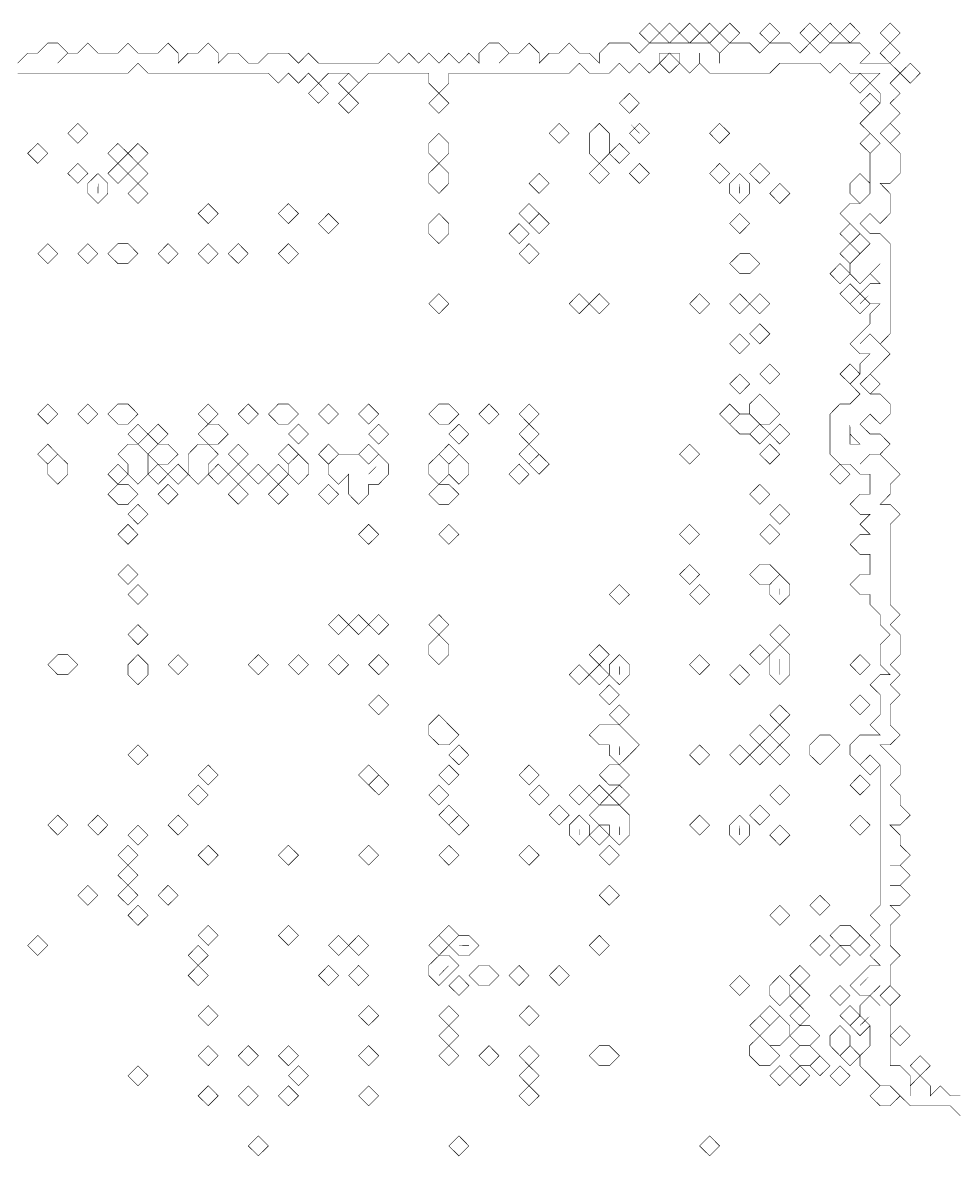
# Model space of a CAD drawing. Header units: metres. Extents: x 0 to 4939, y -4939 to 0.
# Drawn here: x 2247 to 3146, y -1924 to -831 of the extents above; entities that cross this region are included whole.
import ezdxf

# ---------------------------------------------------------------- set-up
doc = ezdxf.new("R2010")
doc.units = ezdxf.units.M
for name, color, linetype in [('conductor', 1, 'Continuous'), ('dielectric', 8, 'Continuous'), ('substrate', 5, 'Continuous')]:
    doc.layers.add(name, color=color, linetype=linetype)

msp = doc.modelspace()

# ---------------------------------------------------------------- linework, layer by layer
at = {"layer": 'conductor', "const_width": 0.5}
msp.add_lwpolyline([(3150.5, -1884.5), (3140.8, -1874.8), (3131.2, -1874.8), (3121.5, -1874.8), (3111.8, -1874.8), (3102.2, -1874.8), (3092.5, -1865.2), (3082.8, -1855.5), (3073.2, -1855.5), (3063.5, -1845.8), (3053.8, -1836.2), (3053.8, -1826.5), (3063.5, -1816.8), (3063.5, -1807.2), (3063.5, -1797.5), (3053.8, -1787.9), (3053.8, -1778.2), (3063.5, -1768.5), (3073.2, -1778.2), (3063.5, -1768.5), (3073.2, -1758.9), (3063.5, -1768.5), (3053.8, -1768.5), (3044.2, -1758.9), (3053.8, -1749.2), (3063.5, -1739.5), (3073.2, -1739.5), (3063.5, -1729.9), (3073.2, -1720.2), (3063.5, -1710.5), (3073.2, -1700.9), (3063.5, -1691.2), (3073.2, -1681.5), (3073.2, -1671.9), (3073.2, -1662.2), (3073.2, -1652.6), (3073.2, -1642.9), (3073.2, -1633.2), (3073.2, -1623.6), (3073.2, -1613.9), (3073.2, -1604.2), (3073.2, -1594.6), (3073.2, -1584.9), (3073.2, -1575.2), (3073.2, -1565.6), (3073.2, -1555.9), (3073.2, -1546.2), (3063.5, -1536.6), (3053.8, -1546.2), (3044.2, -1536.6), (3044.2, -1526.9), (3053.8, -1517.3), (3063.5, -1517.3), (3073.2, -1517.3), (3063.5, -1507.6), (3073.2, -1497.9), (3073.2, -1488.3), (3073.2, -1478.6), (3063.5, -1468.9), (3073.2, -1459.3), (3082.8, -1459.3), (3073.2, -1449.6), (3073.2, -1439.9), (3073.2, -1430.3), (3082.8, -1420.6), (3073.2, -1411), (3073.2, -1401.3), (3063.5, -1391.6), (3063.5, -1382), (3053.8, -1382), (3044.2, -1372.3), (3053.8, -1362.6), (3063.5, -1362.6), (3063.5, -1353), (3063.5, -1343.3), (3053.8, -1343.3), (3044.2, -1333.6), (3053.8, -1324), (3063.5, -1324), (3053.8, -1314.3), (3063.5, -1304.6), (3053.8, -1304.6), (3044.2, -1295), (3053.8, -1285.3), (3063.5, -1285.3), (3063.5, -1275.7), (3063.5, -1266), (3053.8, -1266), (3044.2, -1256.3), (3034.5, -1256.3), (3024.9, -1246.7), (3024.9, -1237), (3024.9, -1227.3), (3024.9, -1217.7), (3024.9, -1208), (3034.5, -1198.3), (3044.2, -1198.3), (3053.8, -1188.7), (3044.2, -1179), (3053.8, -1169.4), (3053.8, -1159.7), (3063.5, -1150), (3053.8, -1150), (3044.2, -1140.4), (3053.8, -1130.7), (3063.5, -1121), (3063.5, -1111.4), (3073.2, -1101.7), (3063.5, -1101.7), (3053.8, -1092), (3063.5, -1082.4), (3073.2, -1082.4), (3063.5, -1072.7), (3073.2, -1063), (3063.5, -1072.7), (3053.8, -1082.4), (3044.2, -1072.7), (3044.2, -1063), (3053.8, -1053.4), (3063.5, -1043.7), (3053.8, -1034.1), (3044.2, -1024.4), (3034.5, -1014.7), (3044.2, -1005.1), (3053.8, -1005.1), (3063.5, -995.4), (3063.5, -985.7), (3063.5, -976.1), (3063.5, -966.4), (3063.5, -956.7), (3073.2, -947.1), (3063.5, -937.4), (3053.8, -927.8), (3063.5, -918.1), (3073.2, -908.4), (3073.2, -898.8), (3063.5, -889.1), (3073.2, -879.4), (3063.5, -879.4), (3053.8, -879.4), (3044.2, -879.4), (3034.5, -869.8), (3024.9, -879.4), (3015.2, -869.8), (3005.5, -869.8), (2995.9, -869.8), (2986.2, -869.8), (2976.5, -869.8), (2966.9, -879.4), (2957.2, -879.4), (2947.5, -879.4), (2937.9, -879.4), (2928.2, -879.4), (2918.5, -879.4), (2908.9, -879.4), (2899.2, -869.8), (2899.2, -860.1), (2899.2, -869.8), (2889.6, -879.4), (2879.9, -869.8), (2879.9, -860.1), (2870.2, -860.1), (2860.6, -860.1), (2860.6, -869.8), (2850.9, -879.4), (2841.2, -869.8), (2831.6, -879.4), (2821.9, -869.8), (2812.2, -879.4), (2802.6, -879.4), (2792.9, -879.4), (2783.2, -869.8), (2773.6, -879.4), (2763.9, -879.4), (2754.3, -879.4), (2744.6, -879.4), (2734.9, -879.4), (2725.3, -879.4), (2715.6, -879.4), (2705.9, -879.4), (2696.3, -879.4), (2686.6, -879.4), (2676.9, -879.4), (2667.3, -879.4), (2657.6, -879.4), (2657.6, -889.1), (2648, -898.8), (2638.3, -889.1), (2638.3, -879.4), (2628.6, -879.4), (2619, -879.4), (2609.3, -879.4), (2599.6, -879.4), (2590, -879.4), (2580.3, -879.4), (2570.6, -889.1), (2561, -879.4), (2551.3, -879.4), (2541.6, -879.4), (2532, -889.1), (2522.3, -879.4), (2512.7, -889.1), (2503, -879.4), (2493.3, -889.1), (2483.7, -879.4), (2474, -879.4), (2464.3, -879.4), (2454.7, -879.4), (2445, -879.4), (2435.3, -879.4), (2425.7, -879.4), (2416, -879.4), (2406.4, -879.4), (2396.7, -879.4), (2387, -879.4), (2377.4, -879.4), (2367.7, -879.4), (2358, -869.8), (2348.4, -879.4), (2338.7, -879.4), (2329, -879.4), (2319.4, -879.4), (2309.7, -879.4), (2300, -879.4), (2290.4, -879.4), (2280.7, -879.4), (2271.1, -879.4), (2261.4, -879.4), (2251.7, -879.4), (2242.1, -879.4)], dxfattribs=at)
for points in [[(2860.6, -869.8), (2870.2, -860.1), (2879.9, -869.8), (2870.2, -879.4)], [(2937.9, -860.1)], [(2551.3, -889.1), (2561, -879.4), (2570.6, -889.1), (2561, -898.8)], [(3044.2, -889.1), (3053.8, -879.4), (3063.5, -889.1), (3053.8, -898.8)], [(2522.3, -898.8), (2532, -889.1), (2541.6, -898.8), (2532, -908.4)], [(2551.3, -908.4), (2561, -898.8), (2570.6, -908.4), (2561, -918.1)], [(2638.3, -908.4), (2648, -898.8), (2657.6, -908.4), (2648, -918.1)], [(2821.9, -908.4), (2831.6, -898.8), (2841.2, -908.4), (2831.6, -918.1)], [(3053.8, -908.4), (3063.5, -898.8), (3073.2, -908.4), (3063.5, -918.1)], [(2290.4, -937.4), (2300, -927.8), (2309.7, -937.4), (2300, -947.1)], [(2754.3, -937.4), (2763.9, -927.8), (2773.6, -937.4), (2763.9, -947.1)], [(2792.9, -937.4), (2802.6, -927.8), (2812.2, -937.4), (2812.2, -947.1), (2812.2, -956.7), (2802.6, -966.4), (2792.9, -956.7), (2792.9, -947.1)], [(2831.6, -937.4), (2841.2, -927.8), (2850.9, -937.4), (2841.2, -947.1)], [(2908.9, -937.4), (2918.5, -927.8), (2928.2, -937.4), (2918.5, -947.1)], [(2638.3, -947.1), (2648, -937.4), (2657.6, -947.1), (2657.6, -956.7), (2648, -966.4), (2638.3, -956.7)], [(3053.8, -947.1), (3063.5, -937.4), (3073.2, -947.1), (3063.5, -956.7)], [(2251.7, -956.7), (2261.4, -947.1), (2271.1, -956.7), (2261.4, -966.4)], [(2329, -956.7), (2338.7, -947.1), (2348.4, -956.7), (2338.7, -966.4)], [(2348.4, -956.7), (2358, -947.1), (2367.7, -956.7), (2358, -966.4)], [(2812.2, -956.7), (2821.9, -947.1), (2831.6, -956.7), (2821.9, -966.4)], [(2290.4, -976.1), (2300, -966.4), (2309.7, -976.1), (2300, -985.7)], [(2329, -976.1), (2338.7, -966.4), (2348.4, -976.1), (2338.7, -985.7)], [(2348.4, -976.1), (2358, -966.4), (2367.7, -976.1), (2358, -985.7)], [(2638.3, -976.1), (2648, -966.4), (2657.6, -976.1), (2657.6, -985.7), (2648, -995.4), (2638.3, -985.7)], [(2792.9, -976.1), (2802.6, -966.4), (2812.2, -976.1), (2802.6, -985.7)], [(2831.6, -976.1), (2841.2, -966.4), (2850.9, -976.1), (2841.2, -985.7)], [(2908.9, -976.1), (2918.5, -966.4), (2928.2, -976.1), (2918.5, -985.7)], [(2947.5, -976.1), (2957.2, -966.4), (2966.9, -976.1), (2957.2, -985.7)], [(2309.7, -985.7), (2319.4, -976.1), (2329, -985.7), (2329, -995.4), (2319.4, -1005.1), (2309.7, -995.4)], [(2734.9, -985.7), (2744.6, -976.1), (2754.3, -985.7), (2744.6, -995.4)], [(2928.2, -985.7), (2937.9, -976.1), (2947.5, -985.7), (2947.5, -995.4), (2937.9, -1005.1), (2928.2, -995.4)], [(3044.2, -985.7), (3053.8, -976.1), (3063.5, -985.7), (3063.5, -995.4), (3053.8, -1005.1), (3044.2, -995.4)], [(2348.4, -995.4), (2358, -985.7), (2367.7, -995.4), (2358, -1005.1)], [(2966.9, -995.4), (2976.5, -985.7), (2986.2, -995.4), (2976.5, -1005.1)], [(2416, -1014.7), (2425.7, -1005.1), (2435.3, -1014.7), (2425.7, -1024.4)], [(2493.3, -1014.7), (2503, -1005.1), (2512.7, -1014.7), (2503, -1024.4)], [(2725.3, -1014.7), (2734.9, -1005.1), (2744.6, -1014.7), (2734.9, -1024.4)], [(2532, -1024.4), (2541.6, -1014.7), (2551.3, -1024.4), (2541.6, -1034.1)], [(2638.3, -1024.4), (2648, -1014.7), (2657.6, -1024.4), (2657.6, -1034.1), (2648, -1043.7), (2638.3, -1034.1)], [(2734.9, -1024.4), (2744.6, -1014.7), (2754.3, -1024.4), (2744.6, -1034.1)], [(2928.2, -1024.4), (2937.9, -1014.7), (2947.5, -1024.4), (2937.9, -1034.1)], [(2715.6, -1034.1), (2725.3, -1024.4), (2734.9, -1034.1), (2725.3, -1043.7)], [(3034.5, -1034.1), (3044.2, -1024.4), (3053.8, -1034.1), (3044.2, -1043.7)], [(2261.4, -1053.4), (2271.1, -1043.7), (2280.7, -1053.4), (2271.1, -1063)], [(2300, -1053.4), (2309.7, -1043.7), (2319.4, -1053.4), (2309.7, -1063)], [(2329, -1053.4), (2338.7, -1043.7), (2348.4, -1043.7), (2358, -1053.4), (2348.4, -1063), (2338.7, -1063)], [(2377.4, -1053.4), (2387, -1043.7), (2396.7, -1053.4), (2387, -1063)], [(2416, -1053.4), (2425.7, -1043.7), (2435.3, -1053.4), (2425.7, -1063)], [(2445, -1053.4), (2454.7, -1043.7), (2464.3, -1053.4), (2454.7, -1063)], [(2493.3, -1053.4), (2503, -1043.7), (2512.7, -1053.4), (2503, -1063)], [(2725.3, -1053.4), (2734.9, -1043.7), (2744.6, -1053.4), (2734.9, -1063)], [(3034.5, -1053.4), (3044.2, -1043.7), (3053.8, -1053.4), (3044.2, -1063)], [(2928.2, -1063), (2937.9, -1053.4), (2947.5, -1053.4), (2957.2, -1063), (2947.5, -1072.7), (2937.9, -1072.7)], [(3024.9, -1072.7), (3034.5, -1063), (3044.2, -1072.7), (3034.5, -1082.4)], [(2638.3, -1101.7), (2648, -1092), (2657.6, -1101.7), (2648, -1111.4)], [(2773.6, -1101.7), (2783.2, -1092), (2792.9, -1101.7), (2783.2, -1111.4)], [(2792.9, -1101.7), (2802.6, -1092), (2812.2, -1101.7), (2802.6, -1111.4)], [(2889.6, -1101.7), (2899.2, -1092), (2908.9, -1101.7), (2899.2, -1111.4)], [(2928.2, -1101.7), (2937.9, -1092), (2947.5, -1101.7), (2937.9, -1111.4)], [(2947.5, -1101.7), (2957.2, -1092), (2966.9, -1101.7), (2957.2, -1111.4)], [(3034.5, -1092), (3044.2, -1082.4), (3053.8, -1092), (3044.2, -1101.7)], [(3044.2, -1101.7), (3053.8, -1092), (3063.5, -1101.7), (3053.8, -1111.4)], [(2947.5, -1130.7), (2957.2, -1121), (2966.9, -1130.7), (2957.2, -1140.4)], [(2928.2, -1140.4), (2937.9, -1130.7), (2947.5, -1140.4), (2937.9, -1150)], [(2928.2, -1179), (2937.9, -1169.4), (2947.5, -1179), (2937.9, -1188.7)], [(2957.2, -1169.4), (2966.9, -1159.7), (2976.5, -1169.4), (2966.9, -1179)], [(3034.5, -1169.4), (3044.2, -1159.7), (3053.8, -1169.4), (3044.2, -1179)], [(2947.5, -1198.3), (2957.2, -1188.7), (2966.9, -1198.3), (2976.5, -1208), (2966.9, -1217.7), (2957.2, -1217.7), (2947.5, -1208)], [(2261.4, -1208), (2271.1, -1198.3), (2280.7, -1208), (2271.1, -1217.7)], [(2300, -1208), (2309.7, -1198.3), (2319.4, -1208), (2309.7, -1217.7)], [(2329, -1208), (2338.7, -1198.3), (2348.4, -1198.3), (2358, -1208), (2348.4, -1217.7), (2338.7, -1217.7)], [(2416, -1208), (2425.7, -1198.3), (2435.3, -1208), (2425.7, -1217.7)], [(2454.7, -1208), (2464.3, -1198.3), (2474, -1208), (2464.3, -1217.7)], [(2483.7, -1208), (2493.3, -1198.3), (2503, -1198.3), (2512.7, -1208), (2503, -1217.7), (2493.3, -1217.7)], [(2532, -1208), (2541.6, -1198.3), (2551.3, -1208), (2541.6, -1217.7)], [(2570.6, -1208), (2580.3, -1198.3), (2590, -1208), (2580.3, -1217.7)], [(2638.3, -1208), (2648, -1198.3), (2657.6, -1198.3), (2667.3, -1208), (2657.6, -1217.7), (2648, -1217.7)], [(2686.6, -1208), (2696.3, -1198.3), (2705.9, -1208), (2696.3, -1217.7)], [(2725.3, -1208), (2734.9, -1198.3), (2744.6, -1208), (2734.9, -1217.7)], [(2918.5, -1208), (2928.2, -1198.3), (2937.9, -1208), (2928.2, -1217.7)], [(2928.2, -1217.7), (2937.9, -1208), (2947.5, -1208), (2957.2, -1217.7), (2947.5, -1227.3), (2937.9, -1227.3)], [(2348.4, -1227.3), (2358, -1217.7), (2367.7, -1227.3), (2358, -1237)], [(2367.7, -1227.3), (2377.4, -1217.7), (2387, -1227.3), (2377.4, -1237)], [(2416, -1227.3), (2425.7, -1217.7), (2435.3, -1217.7), (2445, -1227.3), (2435.3, -1237), (2425.7, -1237)], [(2503, -1227.3), (2512.7, -1217.7), (2522.3, -1227.3), (2512.7, -1237)], [(2580.3, -1227.3), (2590, -1217.7), (2599.6, -1227.3), (2590, -1237)], [(2657.6, -1227.3), (2667.3, -1217.7), (2676.9, -1227.3), (2667.3, -1237)], [(2725.3, -1227.3), (2734.9, -1217.7), (2744.6, -1227.3), (2734.9, -1237)], [(2947.5, -1227.3), (2957.2, -1217.7), (2966.9, -1227.3), (2957.2, -1237)], [(2966.9, -1227.3), (2976.5, -1217.7), (2986.2, -1227.3), (2976.5, -1237)], [(3044.2, -1217.7), (3044.2, -1227.3), (3044.2, -1237), (3053.8, -1237), (3044.2, -1227.3)], [(2261.4, -1246.7), (2271.1, -1237), (2280.7, -1246.7), (2271.1, -1256.3)], [(2338.7, -1246.7), (2348.4, -1237), (2358, -1237), (2367.7, -1246.7), (2367.7, -1256.3), (2367.7, -1266), (2358, -1275.7), (2348.4, -1266), (2348.4, -1256.3)], [(2367.7, -1246.7), (2377.4, -1237), (2387, -1237), (2396.7, -1246.7), (2387, -1256.3), (2377.4, -1256.3)], [(2406.4, -1246.7), (2416, -1237), (2425.7, -1237), (2435.3, -1246.7), (2425.7, -1256.3), (2425.7, -1266), (2416, -1275.7), (2406.4, -1266), (2406.4, -1256.3)], [(2445, -1246.7), (2454.7, -1237), (2464.3, -1246.7), (2454.7, -1256.3)], [(2493.3, -1246.7), (2503, -1237), (2512.7, -1246.7), (2503, -1256.3)], [(2532, -1246.7), (2541.6, -1237), (2551.3, -1246.7), (2541.6, -1256.3)], [(2570.6, -1246.7), (2580.3, -1237), (2590, -1246.7), (2580.3, -1256.3)], [(2648, -1246.7), (2657.6, -1237), (2667.3, -1246.7), (2657.6, -1256.3)], [(2725.3, -1246.7), (2734.9, -1237), (2744.6, -1246.7), (2734.9, -1256.3)], [(2879.9, -1246.7), (2889.6, -1237), (2899.2, -1246.7), (2889.6, -1256.3)], [(2957.2, -1246.7), (2966.9, -1237), (2976.5, -1246.7), (2966.9, -1256.3)], [(2271.1, -1256.3), (2280.7, -1246.7), (2290.4, -1256.3), (2290.4, -1266), (2280.7, -1275.7), (2271.1, -1266)], [(2329, -1266), (2338.7, -1256.3), (2348.4, -1266), (2338.7, -1275.7)], [(2367.7, -1266), (2377.4, -1256.3), (2387, -1266), (2377.4, -1275.7)], [(2387, -1266), (2396.7, -1256.3), (2406.4, -1266), (2396.7, -1275.7)], [(2425.7, -1266), (2435.3, -1256.3), (2445, -1266), (2435.3, -1275.7)], [(2445, -1266), (2454.7, -1256.3), (2464.3, -1266), (2454.7, -1275.7)], [(2464.3, -1266), (2474, -1256.3), (2483.7, -1266), (2474, -1275.7)], [(2483.7, -1266), (2493.3, -1256.3), (2503, -1266), (2493.3, -1275.7)], [(2503, -1256.3), (2512.7, -1246.7), (2522.3, -1256.3), (2522.3, -1266), (2512.7, -1275.7), (2503, -1266)], [(2541.6, -1256.3), (2551.3, -1246.7), (2561, -1246.7), (2570.6, -1246.7), (2580.3, -1256.3), (2590, -1246.7), (2599.6, -1256.3), (2599.6, -1266), (2590, -1275.7), (2580.3, -1275.7), (2580.3, -1285.3), (2570.6, -1295), (2561, -1285.3), (2561, -1275.7), (2561, -1266), (2551.3, -1275.7), (2541.6, -1266)], [(2638.3, -1256.3), (2648, -1246.7), (2657.6, -1256.3), (2657.6, -1266), (2648, -1275.7), (2638.3, -1266)], [(2657.6, -1256.3), (2667.3, -1246.7), (2676.9, -1256.3), (2676.9, -1266), (2667.3, -1275.7), (2657.6, -1266)], [(2715.6, -1266), (2725.3, -1256.3), (2734.9, -1266), (2725.3, -1275.7)], [(2734.9, -1256.3), (2744.6, -1246.7), (2754.3, -1256.3), (2744.6, -1266)], [(3024.9, -1266), (3034.5, -1256.3), (3044.2, -1266), (3034.5, -1275.7)], [(2329, -1285.3), (2338.7, -1275.7), (2348.4, -1275.7), (2358, -1285.3), (2348.4, -1295), (2338.7, -1295)], [(2377.4, -1285.3), (2387, -1275.7), (2396.7, -1285.3), (2387, -1295)], [(2445, -1285.3), (2454.7, -1275.7), (2464.3, -1285.3), (2454.7, -1295)], [(2483.7, -1285.3), (2493.3, -1275.7), (2503, -1285.3), (2493.3, -1295)], [(2532, -1285.3), (2541.6, -1275.7), (2551.3, -1285.3), (2541.6, -1295)], [(2638.3, -1285.3), (2648, -1275.7), (2657.6, -1275.7), (2667.3, -1285.3), (2657.6, -1295), (2648, -1295)], [(2947.5, -1285.3), (2957.2, -1275.7), (2966.9, -1285.3), (2957.2, -1295)], [(2348.4, -1304.6), (2358, -1295), (2367.7, -1304.6), (2358, -1314.3)], [(2966.9, -1304.6), (2976.5, -1295), (2986.2, -1304.6), (2976.5, -1314.3)], [(2338.7, -1324), (2348.4, -1314.3), (2358, -1324), (2348.4, -1333.6)], [(2570.6, -1324), (2580.3, -1314.3), (2590, -1324), (2580.3, -1333.6)], [(2648, -1324), (2657.6, -1314.3), (2667.3, -1324), (2657.6, -1333.6)], [(2879.9, -1324), (2889.6, -1314.3), (2899.2, -1324), (2889.6, -1333.6)], [(2957.2, -1324), (2966.9, -1314.3), (2976.5, -1324), (2966.9, -1333.6)], [(2338.7, -1362.6), (2348.4, -1353), (2358, -1362.6), (2348.4, -1372.3)], [(2879.9, -1362.6), (2889.6, -1353), (2899.2, -1362.6), (2889.6, -1372.3)], [(2947.5, -1362.6), (2957.2, -1353), (2966.9, -1353), (2976.5, -1362.6), (2966.9, -1372.3), (2957.2, -1372.3)], [(2966.9, -1372.3), (2976.5, -1362.6), (2986.2, -1372.3), (2986.2, -1382), (2976.5, -1391.6), (2966.9, -1382)], [(2348.4, -1382), (2358, -1372.3), (2367.7, -1382), (2358, -1391.6)], [(2812.2, -1382), (2821.9, -1372.3), (2831.6, -1382), (2821.9, -1391.6)], [(2889.6, -1382), (2899.2, -1372.3), (2908.9, -1382), (2899.2, -1391.6)], [(2541.6, -1411), (2551.3, -1401.3), (2561, -1411), (2551.3, -1420.6)], [(2561, -1411), (2570.6, -1401.3), (2580.3, -1411), (2570.6, -1420.6)], [(2580.3, -1411), (2590, -1401.3), (2599.6, -1411), (2590, -1420.6)], [(2638.3, -1411), (2648, -1401.3), (2657.6, -1411), (2648, -1420.6)], [(2348.4, -1420.6), (2358, -1411), (2367.7, -1420.6), (2358, -1430.3)], [(2638.3, -1430.3), (2648, -1420.6), (2657.6, -1430.3), (2657.6, -1439.9), (2648, -1449.6), (2638.3, -1439.9)], [(2966.9, -1420.6), (2976.5, -1411), (2986.2, -1420.6), (2976.5, -1430.3)], [(2792.9, -1439.9), (2802.6, -1430.3), (2812.2, -1439.9), (2802.6, -1449.6)], [(2947.5, -1439.9), (2957.2, -1430.3), (2966.9, -1439.9), (2957.2, -1449.6)], [(2966.9, -1439.9), (2976.5, -1430.3), (2986.2, -1439.9), (2986.2, -1449.6), (2986.2, -1459.3), (2976.5, -1468.9), (2966.9, -1459.3), (2966.9, -1449.6)], [(2271.1, -1449.6), (2280.7, -1439.9), (2290.4, -1439.9), (2300, -1449.6), (2290.4, -1459.3), (2280.7, -1459.3)], [(2348.4, -1449.6), (2358, -1439.9), (2367.7, -1449.6), (2367.7, -1459.3), (2358, -1468.9), (2348.4, -1459.3)], [(2387, -1449.6), (2396.7, -1439.9), (2406.4, -1449.6), (2396.7, -1459.3)], [(2464.3, -1449.6), (2474, -1439.9), (2483.7, -1449.6), (2474, -1459.3)], [(2503, -1449.6), (2512.7, -1439.9), (2522.3, -1449.6), (2512.7, -1459.3)], [(2541.6, -1449.6), (2551.3, -1439.9), (2561, -1449.6), (2551.3, -1459.3)], [(2580.3, -1449.6), (2590, -1439.9), (2599.6, -1449.6), (2590, -1459.3)], [(2812.2, -1449.6), (2821.9, -1439.9), (2831.6, -1449.6), (2831.6, -1459.3), (2821.9, -1468.9), (2812.2, -1459.3)], [(2889.6, -1449.6), (2899.2, -1439.9), (2908.9, -1449.6), (2899.2, -1459.3)], [(3044.2, -1449.6), (3053.8, -1439.9), (3063.5, -1449.6), (3053.8, -1459.3)], [(2773.6, -1459.3), (2783.2, -1449.6), (2792.9, -1459.3), (2783.2, -1468.9)], [(2792.9, -1459.3), (2802.6, -1449.6), (2812.2, -1459.3), (2802.6, -1468.9)], [(2928.2, -1459.3), (2937.9, -1449.6), (2947.5, -1459.3), (2937.9, -1468.9)], [(2802.6, -1478.6), (2812.2, -1468.9), (2821.9, -1478.6), (2812.2, -1488.3)], [(2580.3, -1488.3), (2590, -1478.6), (2599.6, -1488.3), (2590, -1497.9)], [(3044.2, -1488.3), (3053.8, -1478.6), (3063.5, -1488.3), (3053.8, -1497.9)], [(2812.2, -1497.9), (2821.9, -1488.3), (2831.6, -1497.9), (2821.9, -1507.6)], [(2966.9, -1497.9), (2976.5, -1488.3), (2986.2, -1497.9), (2976.5, -1507.6)], [(2638.3, -1507.6), (2648, -1497.9), (2657.6, -1507.6), (2667.3, -1517.3), (2657.6, -1526.9), (2648, -1526.9), (2638.3, -1517.3)], [(2792.9, -1517.3), (2802.6, -1507.6), (2812.2, -1507.6), (2821.9, -1507.6), (2831.6, -1517.3), (2841.2, -1526.9), (2831.6, -1536.6), (2821.9, -1546.2), (2812.2, -1536.6), (2812.2, -1526.9), (2802.6, -1526.9)], [(2947.5, -1517.3), (2957.2, -1507.6), (2966.9, -1517.3), (2957.2, -1526.9)], [(2966.9, -1517.3), (2976.5, -1507.6), (2986.2, -1517.3), (2976.5, -1526.9)], [(3005.5, -1526.9), (3015.2, -1517.3), (3024.9, -1517.3), (3034.5, -1526.9), (3024.9, -1536.6), (3015.2, -1546.2), (3005.5, -1536.6)], [(2348.4, -1536.6), (2358, -1526.9), (2367.7, -1536.6), (2358, -1546.2)], [(2657.6, -1536.6), (2667.3, -1526.9), (2676.9, -1536.6), (2667.3, -1546.2)], [(2889.6, -1536.6), (2899.2, -1526.9), (2908.9, -1536.6), (2899.2, -1546.2)], [(2928.2, -1536.6), (2937.9, -1526.9), (2947.5, -1536.6), (2937.9, -1546.2)], [(2947.5, -1536.6), (2957.2, -1526.9), (2966.9, -1536.6), (2957.2, -1546.2)], [(2966.9, -1536.6), (2976.5, -1526.9), (2986.2, -1536.6), (2976.5, -1546.2)], [(3053.8, -1546.2), (3063.5, -1536.6), (3073.2, -1546.2), (3063.5, -1555.9)], [(2416, -1555.9), (2425.7, -1546.2), (2435.3, -1555.9), (2425.7, -1565.6)], [(2570.6, -1555.9), (2580.3, -1546.2), (2590, -1555.9), (2580.3, -1565.6)], [(2648, -1555.9), (2657.6, -1546.2), (2667.3, -1555.9), (2657.6, -1565.6)], [(2725.3, -1555.9), (2734.9, -1546.2), (2744.6, -1555.9), (2734.9, -1565.6)], [(2802.6, -1555.9), (2812.2, -1546.2), (2821.9, -1546.2), (2831.6, -1555.9), (2821.9, -1565.6), (2812.2, -1565.6)], [(2580.3, -1565.6), (2590, -1555.9), (2599.6, -1565.6), (2590, -1575.2)], [(3044.2, -1565.6), (3053.8, -1555.9), (3063.5, -1565.6), (3053.8, -1575.2)], [(2406.4, -1575.2), (2416, -1565.6), (2425.7, -1575.2), (2416, -1584.9)], [(2638.3, -1575.2), (2648, -1565.6), (2657.6, -1575.2), (2648, -1584.9)], [(2734.9, -1575.2), (2744.6, -1565.6), (2754.3, -1575.2), (2744.6, -1584.9)], [(2773.6, -1575.2), (2783.2, -1565.6), (2792.9, -1575.2), (2783.2, -1584.9)], [(2792.9, -1575.2), (2802.6, -1565.6), (2812.2, -1575.2), (2802.6, -1584.9)], [(2812.2, -1575.2), (2821.9, -1565.6), (2831.6, -1575.2), (2821.9, -1584.9)], [(2966.9, -1575.2), (2976.5, -1565.6), (2986.2, -1575.2), (2976.5, -1584.9)], [(2271.1, -1604.2), (2280.7, -1594.6), (2290.4, -1604.2), (2280.7, -1613.9)], [(2309.7, -1604.2), (2319.4, -1594.6), (2329, -1604.2), (2319.4, -1613.9)], [(2387, -1604.2), (2396.7, -1594.6), (2406.4, -1604.2), (2396.7, -1613.9)], [(2648, -1594.6), (2657.6, -1584.9), (2667.3, -1594.6), (2657.6, -1604.2)], [(2657.6, -1604.2), (2667.3, -1594.6), (2676.9, -1604.2), (2667.3, -1613.9)], [(2754.3, -1594.6), (2763.9, -1584.9), (2773.6, -1594.6), (2763.9, -1604.2)], [(2773.6, -1604.2), (2783.2, -1594.6), (2792.9, -1604.2), (2792.9, -1613.9), (2783.2, -1623.6), (2773.6, -1613.9)], [(2792.9, -1594.6), (2802.6, -1584.9), (2812.2, -1584.9), (2821.9, -1584.9), (2831.6, -1594.6), (2831.6, -1604.2), (2831.6, -1613.9), (2821.9, -1623.6), (2812.2, -1613.9), (2812.2, -1604.2), (2802.6, -1604.2)], [(2889.6, -1604.2), (2899.2, -1594.6), (2908.9, -1604.2), (2899.2, -1613.9)], [(2928.2, -1604.2), (2937.9, -1594.6), (2947.5, -1604.2), (2947.5, -1613.9), (2937.9, -1623.6), (2928.2, -1613.9)], [(2947.5, -1594.6), (2957.2, -1584.9), (2966.9, -1594.6), (2957.2, -1604.2)], [(3044.2, -1604.2), (3053.8, -1594.6), (3063.5, -1604.2), (3053.8, -1613.9)], [(2348.4, -1613.9), (2358, -1604.2), (2367.7, -1613.9), (2358, -1623.6)], [(2792.9, -1613.9), (2802.6, -1604.2), (2812.2, -1613.9), (2802.6, -1623.6)], [(2966.9, -1613.9), (2976.5, -1604.2), (2986.2, -1613.9), (2976.5, -1623.6)], [(2338.7, -1633.2), (2348.4, -1623.6), (2358, -1633.2), (2348.4, -1642.9)], [(2416, -1633.2), (2425.7, -1623.6), (2435.3, -1633.2), (2425.7, -1642.9)], [(2493.3, -1633.2), (2503, -1623.6), (2512.7, -1633.2), (2503, -1642.9)], [(2570.6, -1633.2), (2580.3, -1623.6), (2590, -1633.2), (2580.3, -1642.9)], [(2648, -1633.2), (2657.6, -1623.6), (2667.3, -1633.2), (2657.6, -1642.9)], [(2725.3, -1633.2), (2734.9, -1623.6), (2744.6, -1633.2), (2734.9, -1642.9)], [(2802.6, -1633.2), (2812.2, -1623.6), (2821.9, -1633.2), (2812.2, -1642.9)], [(2338.7, -1652.6), (2348.4, -1642.9), (2358, -1652.6), (2348.4, -1662.2)], [(2300, -1671.9), (2309.7, -1662.2), (2319.4, -1671.9), (2309.7, -1681.5)], [(2338.7, -1671.9), (2348.4, -1662.2), (2358, -1671.9), (2348.4, -1681.5)], [(2377.4, -1671.9), (2387, -1662.2), (2396.7, -1671.9), (2387, -1681.5)], [(2802.6, -1671.9), (2812.2, -1662.2), (2821.9, -1671.9), (2812.2, -1681.5)], [(3005.5, -1681.5), (3015.2, -1671.9), (3024.9, -1681.5), (3015.2, -1691.2)], [(2348.4, -1691.2), (2358, -1681.5), (2367.7, -1691.2), (2358, -1700.9)], [(2966.9, -1691.2), (2976.5, -1681.5), (2986.2, -1691.2), (2976.5, -1700.9)], [(2416, -1710.5), (2425.7, -1700.9), (2435.3, -1710.5), (2425.7, -1720.2)], [(2493.3, -1710.5), (2503, -1700.9), (2512.7, -1710.5), (2503, -1720.2)], [(2648, -1710.5), (2657.6, -1700.9), (2667.3, -1710.5), (2657.6, -1720.2)], [(3024.9, -1710.5), (3034.5, -1700.9), (3044.2, -1700.9), (3053.8, -1710.5), (3044.2, -1720.2), (3034.5, -1720.2)], [(2251.7, -1720.2), (2261.4, -1710.5), (2271.1, -1720.2), (2261.4, -1729.9)], [(2541.6, -1720.2), (2551.3, -1710.5), (2561, -1720.2), (2551.3, -1729.9)], [(2561, -1720.2), (2570.6, -1710.5), (2580.3, -1720.2), (2570.6, -1729.9)], [(2638.3, -1720.2), (2648, -1710.5), (2657.6, -1720.2), (2648, -1729.9)], [(2657.6, -1720.2), (2667.3, -1710.5), (2676.9, -1710.5), (2686.6, -1720.2), (2676.9, -1729.9), (2667.3, -1729.9)], [(2792.9, -1720.2), (2802.6, -1710.5), (2812.2, -1720.2), (2802.6, -1729.9)], [(3005.5, -1720.2), (3015.2, -1710.5), (3024.9, -1720.2), (3015.2, -1729.9)], [(3044.2, -1720.2), (3053.8, -1710.5), (3063.5, -1720.2), (3053.8, -1729.9)], [(2406.4, -1729.9), (2416, -1720.2), (2425.7, -1729.9), (2416, -1739.5)], [(3024.9, -1729.9), (3034.5, -1720.2), (3044.2, -1729.9), (3034.5, -1739.5)], [(2638.3, -1739.5), (2648, -1729.9), (2657.6, -1729.9), (2667.3, -1739.5), (2657.6, -1749.2), (2648, -1758.9), (2638.3, -1749.2)], [(2406.4, -1749.2), (2416, -1739.5), (2425.7, -1749.2), (2416, -1758.9)], [(2532, -1749.2), (2541.6, -1739.5), (2551.3, -1749.2), (2541.6, -1758.9)], [(2561, -1749.2), (2570.6, -1739.5), (2580.3, -1749.2), (2570.6, -1758.9)], [(2676.9, -1749.2), (2686.6, -1739.5), (2696.3, -1739.5), (2705.9, -1749.2), (2696.3, -1758.9), (2686.6, -1758.9)], [(2715.6, -1749.2), (2725.3, -1739.5), (2734.9, -1749.2), (2725.3, -1758.9)], [(2754.3, -1749.2), (2763.9, -1739.5), (2773.6, -1749.2), (2763.9, -1758.9)], [(2986.2, -1749.2), (2995.9, -1739.5), (3005.5, -1749.2), (2995.9, -1758.9)], [(2657.6, -1758.9), (2667.3, -1749.2), (2676.9, -1758.9), (2667.3, -1768.5)], [(2928.2, -1758.9), (2937.9, -1749.2), (2947.5, -1758.9), (2937.9, -1768.5)], [(2966.9, -1758.9), (2976.5, -1749.2), (2986.2, -1758.9), (2986.2, -1768.5), (2976.5, -1778.2), (2966.9, -1768.5)], [(2986.2, -1768.5), (2995.9, -1758.9), (3005.5, -1768.5), (2995.9, -1778.2)], [(3024.9, -1768.5), (3034.5, -1758.9), (3044.2, -1768.5), (3034.5, -1778.2)], [(2416, -1787.9), (2425.7, -1778.2), (2435.3, -1787.9), (2425.7, -1797.5)], [(2570.6, -1787.9), (2580.3, -1778.2), (2590, -1787.9), (2580.3, -1797.5)], [(2648, -1787.9), (2657.6, -1778.2), (2667.3, -1787.9), (2657.6, -1797.5)], [(2725.3, -1787.9), (2734.9, -1778.2), (2744.6, -1787.9), (2734.9, -1797.5)], [(2957.2, -1787.9), (2966.9, -1778.2), (2976.5, -1787.9), (2966.9, -1797.5)], [(2986.2, -1787.9), (2995.9, -1778.2), (3005.5, -1787.9), (2995.9, -1797.5)], [(3034.5, -1787.9), (3044.2, -1778.2), (3053.8, -1787.9), (3044.2, -1797.5)], [(2947.5, -1797.5), (2957.2, -1787.9), (2966.9, -1797.5), (2957.2, -1807.2)], [(2966.9, -1797.5), (2976.5, -1787.9), (2986.2, -1797.5), (2986.2, -1807.2), (2976.5, -1816.8), (2966.9, -1816.8), (2957.2, -1807.2)], [(3044.2, -1797.5), (3053.8, -1787.9), (3063.5, -1797.5), (3053.8, -1807.2)], [(2648, -1807.2), (2657.6, -1797.5), (2667.3, -1807.2), (2657.6, -1816.8)], [(2986.2, -1807.2), (2995.9, -1797.5), (3005.5, -1797.5), (3015.2, -1807.2), (3005.5, -1816.8), (2995.9, -1816.8)], [(3024.9, -1807.2), (3034.5, -1797.5), (3044.2, -1807.2), (3044.2, -1816.8), (3034.5, -1826.5), (3024.9, -1816.8)], [(2947.5, -1816.8), (2957.2, -1807.2), (2966.9, -1816.8), (2976.5, -1826.5), (2966.9, -1836.2), (2957.2, -1836.2), (2947.5, -1826.5)], [(2416, -1826.5), (2425.7, -1816.8), (2435.3, -1826.5), (2425.7, -1836.2)], [(2454.7, -1826.5), (2464.3, -1816.8), (2474, -1826.5), (2464.3, -1836.2)], [(2493.3, -1826.5), (2503, -1816.8), (2512.7, -1826.5), (2503, -1836.2)], [(2570.6, -1826.5), (2580.3, -1816.8), (2590, -1826.5), (2580.3, -1836.2)], [(2648, -1826.5), (2657.6, -1816.8), (2667.3, -1826.5), (2657.6, -1836.2)], [(2686.6, -1826.5), (2696.3, -1816.8), (2705.9, -1826.5), (2696.3, -1836.2)], [(2725.3, -1826.5), (2734.9, -1816.8), (2744.6, -1826.5), (2734.9, -1836.2)], [(2792.9, -1826.5), (2802.6, -1816.8), (2812.2, -1816.8), (2821.9, -1826.5), (2812.2, -1836.2), (2802.6, -1836.2)], [(2986.2, -1826.5), (2995.9, -1816.8), (3005.5, -1816.8), (3015.2, -1826.5), (3005.5, -1836.2), (2995.9, -1836.2)], [(3034.5, -1826.5), (3044.2, -1816.8), (3053.8, -1826.5), (3044.2, -1836.2)], [(3005.5, -1836.2), (3015.2, -1826.5), (3024.9, -1836.2), (3015.2, -1845.8)], [(2348.4, -1845.8), (2358, -1836.2), (2367.7, -1845.8), (2358, -1855.5)], [(2503, -1845.8), (2512.7, -1836.2), (2522.3, -1845.8), (2512.7, -1855.5)], [(2725.3, -1845.8), (2734.9, -1836.2), (2744.6, -1845.8), (2734.9, -1855.5)], [(2966.9, -1845.8), (2976.5, -1836.2), (2986.2, -1845.8), (2976.5, -1855.5)], [(2986.2, -1845.8), (2995.9, -1836.2), (3005.5, -1845.8), (2995.9, -1855.5)], [(3024.9, -1845.8), (3034.5, -1836.2), (3044.2, -1845.8), (3034.5, -1855.5)], [(2416, -1865.2), (2425.7, -1855.5), (2435.3, -1865.2), (2425.7, -1874.8)], [(2454.7, -1865.2), (2464.3, -1855.5), (2474, -1865.2), (2464.3, -1874.8)], [(2493.3, -1865.2), (2503, -1855.5), (2512.7, -1865.2), (2503, -1874.8)], [(2570.6, -1865.2), (2580.3, -1855.5), (2590, -1865.2), (2580.3, -1874.8)], [(2725.3, -1865.2), (2734.9, -1855.5), (2744.6, -1865.2), (2734.9, -1874.8)], [(3063.5, -1865.2), (3073.2, -1855.5), (3082.8, -1855.5), (3092.5, -1865.2), (3082.8, -1874.8), (3073.2, -1874.8)], [(2464.3, -1913.5), (2474, -1903.8), (2483.7, -1913.5), (2474, -1923.1)], [(2657.6, -1913.5), (2667.3, -1903.8), (2676.9, -1913.5), (2667.3, -1923.1)], [(2899.2, -1913.5), (2908.9, -1903.8), (2918.5, -1913.5), (2908.9, -1923.1)]]:
    msp.add_lwpolyline(points, close=True, dxfattribs=at)
at = {"layer": 'dielectric', "const_width": 0.5}
for points in [[(3015.2, -860.1)], [(2802.6, -869.8)], [(2918.5, -869.8)], [(3063.5, -1034.1)], [(3102.2, -1575.2)]]:
    msp.add_lwpolyline(points, close=True, dxfattribs=at)
at = {"layer": 'substrate', "const_width": 0.5}
for points in [[(2841.2, -840.8), (2850.9, -831.1), (2860.6, -840.8), (2850.9, -850.4)], [(2860.6, -840.8), (2870.2, -831.1), (2879.9, -840.8), (2870.2, -850.4)], [(2879.9, -840.8), (2889.6, -831.1), (2899.2, -840.8), (2889.6, -850.4)], [(2899.2, -840.8), (2908.9, -831.1), (2918.5, -840.8), (2908.9, -850.4)], [(2918.5, -840.8), (2928.2, -831.1), (2937.9, -840.8), (2928.2, -850.4)], [(2957.2, -840.8), (2966.9, -831.1), (2976.5, -840.8), (2966.9, -850.4)], [(2995.9, -840.8), (3005.5, -831.1), (3015.2, -840.8), (3005.5, -850.4)], [(3015.2, -840.8), (3024.9, -831.1), (3034.5, -840.8), (3024.9, -850.4)], [(3034.5, -840.8), (3044.2, -831.1), (3053.8, -840.8), (3044.2, -850.4)], [(3073.2, -840.8), (3082.8, -831.1), (3092.5, -840.8), (3082.8, -850.4)], [(3073.2, -860.1), (3082.8, -850.4), (3092.5, -860.1), (3082.8, -869.8)], [(3092.5, -879.4), (3102.2, -869.8), (3111.8, -879.4), (3102.2, -889.1)], [(2831.6, -927.8), (2841.2, -937.4)], [(2947.5, -927.8)], [(3073.2, -937.4), (3082.8, -927.8), (3092.5, -937.4), (3082.8, -947.1)], [(2300, -937.4)], [(2763.9, -937.4)], [(2802.6, -937.4)], [(2918.5, -937.4)], [(2319.4, -985.7), (2319.4, -995.4)], [(2744.6, -985.7)], [(2937.9, -985.7), (2937.9, -995.4)], [(3053.8, -985.7)], [(2541.6, -1024.4)], [(2744.6, -1024.4)], [(2937.9, -1024.4)], [(2338.7, -1053.4)], [(2937.9, -1063)], [(3053.8, -1063)], [(3063.5, -1092), (3053.8, -1101.7)], [(2783.2, -1101.7)], [(2899.2, -1101.7)], [(2937.9, -1101.7)], [(2957.2, -1130.7)], [(2937.9, -1140.4)], [(3053.8, -1179), (3063.5, -1169.4), (3073.2, -1179), (3063.5, -1188.7)], [(2937.9, -1179)], [(2338.7, -1208)], [(2493.3, -1208)], [(2648, -1208)], [(2957.2, -1208)], [(2937.9, -1217.7)], [(2280.7, -1256.3)], [(2358, -1256.3)], [(2454.7, -1246.7)], [(2512.7, -1256.3)], [(2551.3, -1256.3)], [(2590, -1256.3), (2580.3, -1266)], [(2667.3, -1256.3)], [(2744.6, -1256.3)], [(2338.7, -1285.3)], [(2454.7, -1285.3)], [(2493.3, -1285.3)], [(2570.6, -1285.3)], [(2648, -1285.3)], [(2957.2, -1285.3)], [(3053.8, -1295)], [(3053.8, -1333.6)], [(2957.2, -1362.6)], [(2976.5, -1372.3), (2976.5, -1382)], [(3053.8, -1372.3)], [(2551.3, -1411)], [(2590, -1411)], [(2648, -1439.9)], [(2802.6, -1439.9)], [(2957.2, -1439.9)], [(2976.5, -1439.9), (2976.5, -1449.6), (2976.5, -1459.3), (2976.5, -1449.6)], [(2280.7, -1449.6)], [(2358, -1449.6)], [(2396.7, -1449.6)], [(2474, -1449.6)], [(2512.7, -1449.6)], [(2551.3, -1449.6)], [(2590, -1449.6)], [(2821.9, -1449.6), (2821.9, -1459.3)], [(2899.2, -1449.6)], [(3053.8, -1449.6)], [(2783.2, -1459.3)], [(2802.6, -1459.3)], [(2937.9, -1459.3)], [(2590, -1488.3)], [(3053.8, -1488.3)], [(2821.9, -1497.9)], [(2976.5, -1497.9)], [(2648, -1517.3)], [(2802.6, -1517.3)], [(2957.2, -1517.3)], [(2976.5, -1517.3)], [(2821.9, -1526.9), (2821.9, -1536.6)], [(3053.8, -1526.9)], [(2899.2, -1536.6)], [(2937.9, -1536.6)], [(2957.2, -1536.6)], [(2976.5, -1536.6)], [(2590, -1565.6)], [(3053.8, -1565.6)], [(2802.6, -1594.6)], [(2957.2, -1594.6)], [(2280.7, -1604.2)], [(2319.4, -1604.2)], [(2396.7, -1604.2)], [(2667.3, -1604.2)], [(2783.2, -1604.2), (2783.2, -1613.9)], [(2821.9, -1604.2), (2821.9, -1613.9)], [(2899.2, -1604.2)], [(2937.9, -1604.2), (2937.9, -1613.9)], [(3053.8, -1604.2)], [(2802.6, -1613.9)], [(2976.5, -1613.9)], [(2976.5, -1691.2)], [(2551.3, -1720.2)], [(2667.3, -1720.2), (2676.9, -1720.2)], [(3015.2, -1720.2)], [(3053.8, -1720.2)], [(2657.6, -1739.5), (2648, -1749.2)], [(2416, -1749.2)], [(2570.6, -1749.2)], [(2667.3, -1758.9)], [(2686.6, -1749.2)], [(2725.3, -1749.2)], [(2763.9, -1749.2)], [(2937.9, -1758.9)], [(2976.5, -1758.9)], [(3063.5, -1749.2), (3053.8, -1758.9)], [(3073.2, -1768.5), (3082.8, -1758.9), (3092.5, -1768.5), (3082.8, -1778.2)], [(2995.9, -1768.5)], [(3063.5, -1787.9), (3053.8, -1797.5)], [(2976.5, -1797.5)], [(3082.8, -1807.2), (3092.5, -1797.5), (3102.2, -1807.2), (3092.5, -1816.8)], [(2802.6, -1826.5)], [(2957.2, -1826.5)], [(3063.5, -1826.5)], [(3102.2, -1836.2), (3111.8, -1826.5), (3121.5, -1836.2), (3111.8, -1845.8)], [(2474, -1913.5)], [(2667.3, -1913.5)]]:
    msp.add_lwpolyline(points, close=True, dxfattribs=at)
msp.add_lwpolyline([(2242.1, -869.8), (2251.7, -860.1), (2261.4, -860.1), (2271.1, -850.4), (2280.7, -850.4), (2290.4, -860.1), (2280.7, -869.8), (2290.4, -860.1), (2300, -860.1), (2309.7, -850.4), (2319.4, -860.1), (2329, -860.1), (2338.7, -860.1), (2348.4, -850.4), (2358, -860.1), (2367.7, -860.1), (2377.4, -860.1), (2387, -850.4), (2396.7, -860.1), (2396.7, -869.8), (2406.4, -860.1), (2416, -860.1), (2425.7, -850.4), (2435.3, -860.1), (2435.3, -869.8), (2445, -860.1), (2454.7, -860.1), (2464.3, -869.8), (2474, -869.8), (2483.7, -860.1), (2493.3, -860.1), (2503, -860.1), (2512.7, -869.8), (2522.3, -860.1), (2532, -869.8), (2541.6, -869.8), (2551.3, -869.8), (2561, -869.8), (2570.6, -869.8), (2580.3, -869.8), (2590, -869.8), (2599.6, -860.1), (2609.3, -869.8), (2619, -860.1), (2628.6, -869.8), (2638.3, -860.1), (2648, -869.8), (2657.6, -860.1), (2667.3, -869.8), (2676.9, -860.1), (2686.6, -869.8), (2686.6, -860.1), (2696.3, -850.4), (2705.9, -850.4), (2715.6, -860.1), (2705.9, -869.8), (2715.6, -860.1), (2725.3, -860.1), (2734.9, -850.4), (2744.6, -860.1), (2744.6, -869.8), (2754.3, -860.1), (2763.9, -860.1), (2773.6, -850.4), (2783.2, -860.1), (2792.9, -860.1), (2802.6, -869.8), (2802.6, -860.1), (2812.2, -850.4), (2821.9, -850.4), (2831.6, -850.4), (2841.2, -860.1), (2850.9, -850.4), (2860.6, -850.4), (2870.2, -850.4), (2879.9, -850.4), (2889.6, -850.4), (2899.2, -850.4), (2908.9, -850.4), (2918.5, -860.1), (2918.5, -869.8), (2918.5, -860.1), (2928.2, -850.4), (2937.9, -850.4), (2947.5, -850.4), (2957.2, -860.1), (2966.9, -850.4), (2976.5, -850.4), (2986.2, -850.4), (2995.9, -860.1), (3005.5, -850.4), (3015.2, -860.1), (3024.9, -850.4), (3034.5, -850.4), (3044.2, -850.4), (3053.8, -850.4), (3063.5, -860.1), (3053.8, -869.8), (3063.5, -869.8), (3073.2, -869.8), (3082.8, -869.8), (3092.5, -879.4), (3082.8, -889.1), (3092.5, -898.8), (3082.8, -908.4), (3092.5, -918.1), (3082.8, -927.8), (3073.2, -937.4), (3082.8, -947.1), (3092.5, -956.7), (3092.5, -966.4), (3092.5, -976.1), (3082.8, -985.7), (3073.2, -985.7), (3082.8, -995.4), (3082.8, -1005.1), (3082.8, -1014.7), (3073.2, -1024.4), (3063.5, -1014.7), (3053.8, -1024.4), (3063.5, -1034.1), (3073.2, -1034.1), (3082.8, -1043.7), (3082.8, -1053.4), (3082.8, -1063), (3082.8, -1072.7), (3082.8, -1082.4), (3082.8, -1092), (3082.8, -1101.7), (3082.8, -1111.4), (3082.8, -1121), (3082.8, -1130.7), (3073.2, -1140.4), (3063.5, -1130.7), (3053.8, -1140.4), (3063.5, -1130.7), (3073.2, -1140.4), (3082.8, -1150), (3073.2, -1159.7), (3063.5, -1169.4), (3053.8, -1179), (3063.5, -1188.7), (3073.2, -1188.7), (3082.8, -1198.3), (3082.8, -1208), (3073.2, -1217.7), (3063.5, -1208), (3053.8, -1217.7), (3063.5, -1227.3), (3073.2, -1227.3), (3082.8, -1237), (3073.2, -1246.7), (3063.5, -1246.7), (3053.8, -1256.3), (3063.5, -1246.7), (3073.2, -1246.7), (3082.8, -1256.3), (3092.5, -1266), (3082.8, -1275.7), (3082.8, -1285.3), (3073.2, -1295), (3082.8, -1295), (3092.5, -1304.6), (3082.8, -1314.3), (3082.8, -1324), (3082.8, -1333.6), (3082.8, -1343.3), (3082.8, -1353), (3082.8, -1362.6), (3082.8, -1372.3), (3082.8, -1382), (3082.8, -1391.6), (3092.5, -1401.3), (3082.8, -1411), (3092.5, -1420.6), (3092.5, -1430.3), (3092.5, -1439.9), (3082.8, -1449.6), (3092.5, -1459.3), (3082.8, -1468.9), (3092.5, -1478.6), (3082.8, -1488.3), (3082.8, -1497.9), (3082.8, -1507.6), (3092.5, -1517.3), (3082.8, -1526.9), (3073.2, -1526.9), (3082.8, -1536.6), (3092.5, -1546.2), (3092.5, -1555.9), (3082.8, -1565.6), (3092.5, -1575.2), (3092.5, -1584.9), (3102.2, -1594.6), (3092.5, -1604.2), (3082.8, -1604.2), (3092.5, -1613.9), (3092.5, -1623.6), (3102.2, -1633.2), (3092.5, -1642.9), (3082.8, -1642.9), (3092.5, -1642.9), (3102.2, -1652.6), (3092.5, -1662.2), (3082.8, -1662.2), (3092.5, -1662.2), (3102.2, -1671.9), (3092.5, -1681.5), (3082.8, -1681.5), (3092.5, -1691.2), (3082.8, -1700.9), (3082.8, -1710.5), (3082.8, -1720.2), (3092.5, -1729.9), (3082.8, -1739.5), (3082.8, -1749.2), (3082.8, -1758.9), (3073.2, -1768.5), (3082.8, -1778.2), (3082.8, -1787.9), (3082.8, -1797.5), (3082.8, -1807.2), (3082.8, -1816.8), (3082.8, -1826.5), (3082.8, -1836.2), (3092.5, -1836.2), (3102.2, -1845.8), (3102.2, -1855.5), (3102.2, -1865.2), (3102.2, -1855.5), (3111.8, -1845.8), (3121.5, -1855.5), (3121.5, -1865.2), (3131.2, -1855.5), (3140.8, -1865.2), (3150.5, -1865.2)], dxfattribs=at)

doc.saveas('drawing.dxf')
